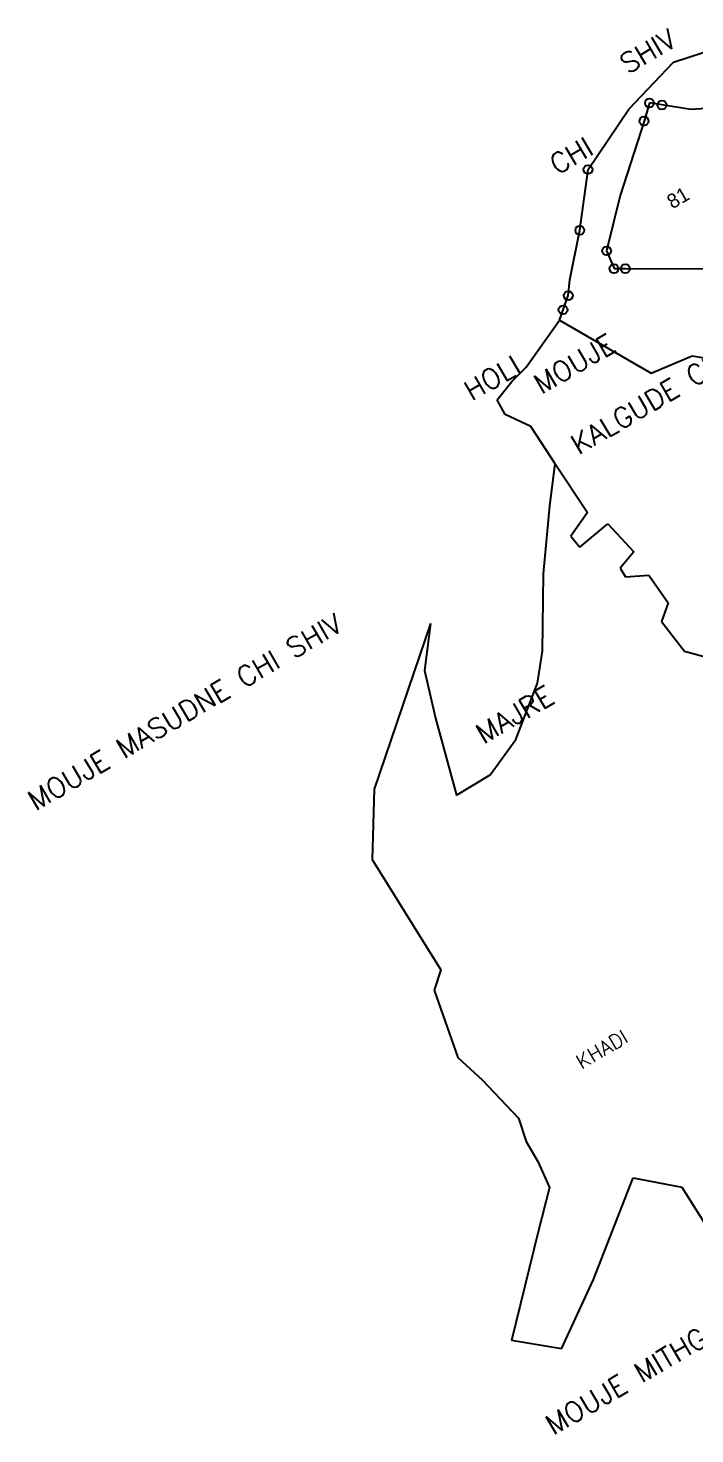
# Model space of a CAD drawing. Header units: metres. Extents: x 323072 to 326760, y 1835335 to 1837601.
# Drawn here: x 323072 to 323922, y 1835377 to 1837172 of the extents above; entities that cross this region are included whole.
import ezdxf

# ---------------------------------------------------------------- set-up
doc = ezdxf.new("R2010")
doc.units = ezdxf.units.M
doc.header["$LTSCALE"] = 0.3
for name, color, linetype in [('OFF', 1, 'Continuous'), ('POLY_PARCEL', 6, 'Continuous'), ('POLY_WATER', 4, 'Continuous'), ('SYM_STONE', 1, 'Continuous'), ('TEXT_MAPIN', 7, 'Continuous'), ('TEXT_MAPOUT', 7, 'Continuous'), ('TEXT_PARCEL', 7, 'Continuous'), ('V_BOUND_LINE', 7, 'Continuous')]:
    doc.layers.add(name, color=color, linetype=linetype)
doc.styles.get("Standard").update_dxf_attribs({"font": 'simplex.shx'})
doc.styles.add('TEXT_MAP', font='')
doc.styles.get('TEXT_MAP').set_extended_font_data('Kruti Dev 050')

msp = doc.modelspace()

# ---------------------------------------------------------------- linework, layer by layer
at = {"layer": 'OFF'}
for p, q in [((323585.1, 1836411.8), (323513.1, 1836200.1)), ((323752.1, 1835485.5), (323688.4, 1835496.1))]:
    msp.add_line(p, q, dxfattribs=at)
at = {"layer": 'POLY_PARCEL'}
for p, q in [((323864.5, 1837076.7), (323857.6, 1837053.6)), ((323917.3, 1837068.3), (323864.5, 1837076.7)), ((323936.8, 1837069.7), (323917.3, 1837068.3)), ((323857.6, 1837053.6), (323827.3, 1836958.5)), ((323827.3, 1836958.5), (323809.8, 1836887.9)), ((323809.8, 1836887.9), (323819.3, 1836865.2)), ((323819.3, 1836865.2), (323833.8, 1836865.1)), ((323833.8, 1836865.1), (323934.1, 1836864.8))]:
    msp.add_line(p, q, dxfattribs=at)
at = {"layer": 'POLY_WATER'}
for p, q in [((323737.5, 1836562.2), (323744.3, 1836615.7)), ((323744.3, 1836615.7), (323785.3, 1836553.8)), ((323729.5, 1836475.3), (323737.5, 1836562.2)), ((323785.3, 1836553.8), (323764.2, 1836523.4)), ((323775.6, 1836509.4), (323811.2, 1836539.1)), ((323811.2, 1836539.1), (323844.4, 1836503.5)), ((323764.2, 1836523.4), (323775.6, 1836509.4)), ((323844.4, 1836503.5), (323827, 1836482.4)), ((323827, 1836482.4), (323833.8, 1836471.3)), ((323728.2, 1836376.5), (323729.5, 1836475.3)), ((323833.8, 1836471.3), (323863.7, 1836473.8)), ((323863.7, 1836473.8), (323888.5, 1836438.1)), ((323888.5, 1836438.1), (323879.7, 1836414.3)), ((323585.1, 1836411.8), (323577.5, 1836351.8)), ((323879.7, 1836414.3), (323909.3, 1836376.6)), ((323721.6, 1836335.8), (323728.2, 1836376.5)), ((323909.3, 1836376.6), (323951.4, 1836365.2)), ((323577.5, 1836351.8), (323591.4, 1836291.1)), ((323694, 1836263.7), (323721.6, 1836335.8)), ((323591.4, 1836291.1), (323618.4, 1836192.5)), ((323661.1, 1836218.7), (323694, 1836263.7)), ((323618.4, 1836192.5), (323661.1, 1836218.7)), ((323513.1, 1836200.1), (323510.7, 1836110.6)), ((323510.7, 1836110.6), (323561.8, 1836028.3)), ((323561.8, 1836028.3), (323598.2, 1835969.7)), ((323598.2, 1835969.7), (323589.8, 1835943.4)), ((323589.8, 1835943.4), (323620, 1835857.6)), ((323620, 1835857.6), (323651.1, 1835829)), ((323651.1, 1835829), (323697.6, 1835780.2)), ((323697.6, 1835780.2), (323707.1, 1835750.5)), ((323707.1, 1835750.5), (323722, 1835724.8)), ((323722, 1835724.8), (323737, 1835691.5)), ((323737, 1835691.5), (323722.3, 1835635)), ((323793.2, 1835574), (323843.9, 1835703.7)), ((323843.9, 1835703.7), (323905.9, 1835691.9)), ((323905.9, 1835691.9), (323933.6, 1835648.1)), ((323722.3, 1835635), (323688.4, 1835496.1)), ((323752.1, 1835485.5), (323793.2, 1835574))]:
    msp.add_line(p, q, dxfattribs=at)
at = {"layer": 'SYM_STONE'}
for centre in [(323864.5, 1837076.7), (323880.5, 1837074.1), (323857.6, 1837053.6), (323786.1, 1836991.7), (323775.6, 1836914.1), (323809.8, 1836887.9), (323819.3, 1836865.2), (323833.8, 1836865.1), (323760.9, 1836830.7), (323754.3, 1836812.5)]:
    msp.add_circle(centre, 5.66, dxfattribs=at)
at = {"layer": 'V_BOUND_LINE'}
for p, q in [((323895.3, 1837129), (323952.7, 1837147.6)), ((323838.4, 1837068.8), (323895.3, 1837129)), ((323786.1, 1836991.7), (323838.4, 1837068.8)), ((323775.6, 1836914.1), (323786.1, 1836991.7)), ((323762.7, 1836850.9), (323775.6, 1836914.1)), ((323760.9, 1836830.7), (323762.7, 1836850.9)), ((323749.6, 1836799.5), (323760.9, 1836830.7)), ((323707, 1836739.3), (323749.6, 1836799.5)), ((323749.6, 1836799.5), (323866.7, 1836731.6)), ((323866.7, 1836731.6), (323919.1, 1836753.8)), ((323919.1, 1836753.8), (324035.9, 1836734)), ((323689.1, 1836721), (323707, 1836739.3)), ((323670.2, 1836697.7), (323689.1, 1836721)), ((323680.6, 1836678.7), (323670.2, 1836697.7)), ((323713, 1836663.4), (323680.6, 1836678.7)), ((323744.3, 1836615.7), (323713, 1836663.4))]:
    msp.add_line(p, q, dxfattribs=at)

# ---------------------------------------------------------------- texts
at = {"layer": 'TEXT_MAPIN'}
msp.add_text('KHADI', height=18.47, rotation=30.4612, dxfattribs=at).set_placement((323777.6, 1835842.1))
at = {"layer": 'TEXT_MAPOUT'}
for s, height, p in [('SHIV', 25.65, (323836.7, 1837112.9)), ('CHI ', 25.65, (323746.8, 1836984.4)), ('MOUJE', 25.65, (323726.4, 1836704)), ('HOLI', 25.65, (323637.5, 1836695.3)), ('KALGUDE CHI', 25.654, (323774, 1836627)), ('MOUJE MASUDNE CHI SHIV', 25.654, (323080.9, 1836172.1)), ('MAJRE', 25.65, (323652.7, 1836257.4)), (' MOUJE MITHGAVNE', 25.654, (323726.5, 1835365.7))]:
    msp.add_text(s, height=height, rotation=30.4612, dxfattribs=at).set_placement(p)
at = {"layer": 'TEXT_PARCEL', "style": 'TEXT_MAP'}
msp.add_text('81', height=18.47, rotation=30.4612, dxfattribs=at).set_placement((323893.8, 1836940.7))

doc.saveas('drawing.dxf')
